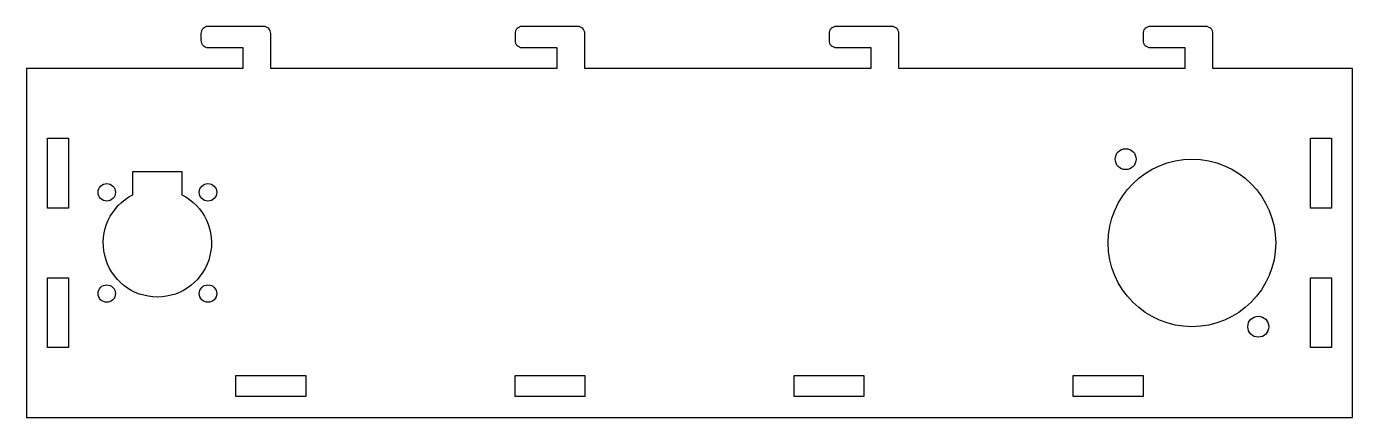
# Model space of a CAD drawing. Header units: millimetres. Extents: x 0 to 190, y 0 to 56.
import ezdxf

# ---------------------------------------------------------------- set-up
doc = ezdxf.new("R2010")
doc.units = ezdxf.units.MM

msp = doc.modelspace()

# ---------------------------------------------------------------- linework, layer by layer
for points in [[(0, 0), (190, 0), (190, 50), (170, 50), (170, 55, 0.414214), (169, 56), (161, 56, 0.414214), (160, 55), (160, 54, 0.414214), (161, 53), (166, 53), (166, 50), (125, 50), (125, 55, 0.414214), (124, 56), (116, 56, 0.414214), (115, 55), (115, 54, 0.414214), (116, 53), (121, 53), (121, 50), (80, 50), (80, 55, 0.414214), (79, 56), (71, 56, 0.414214), (70, 55), (70, 54, 0.414214), (71, 53), (76, 53), (76, 50), (35, 50), (35, 55, 0.414214), (34, 56), (26, 56, 0.414214), (25, 55), (25, 54, 0.414214), (26, 53), (31, 53), (31, 50), (0, 50)], [(15.25, 35.25), (22.25, 35.25), (22.25, 31.91, -4.189902), (15.25, 31.91)]]:
    msp.add_lwpolyline(points, format="xyb", close=True)
for points in [[(3, 40), (6, 40), (6, 30), (3, 30)], [(184, 40), (187, 40), (187, 30), (184, 30)], [(3, 20), (6, 20), (6, 10), (3, 10)], [(184, 20), (187, 20), (187, 10), (184, 10)], [(30, 6), (40, 6), (40, 3), (30, 3)], [(70, 6), (80, 6), (80, 3), (70, 3)], [(110, 6), (120, 6), (120, 3), (110, 3)], [(150, 6), (160, 6), (160, 3), (150, 3)]]:
    msp.add_lwpolyline(points, close=True)
for centre, radius in [((157.5, 37), 1.5), ((167, 25), 12), ((11.5, 32.25), 1.25), ((26, 32.25), 1.25), ((11.5, 17.75), 1.25), ((26, 17.75), 1.25), ((176.5, 13), 1.5)]:
    msp.add_circle(centre, radius)

doc.saveas('drawing.dxf')
